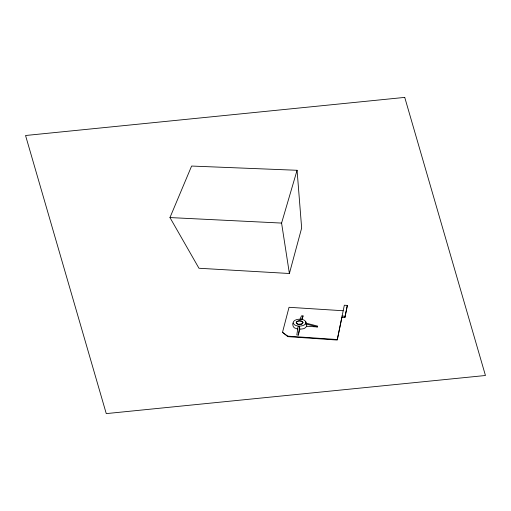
<?xml version="1.0" encoding="UTF-8"?>
<svg xmlns="http://www.w3.org/2000/svg" width="511" height="511" viewBox="0 0 511 511"><rect width="100%" height="100%" fill="white"/><g stroke="black" fill="none" stroke-linecap="round" stroke-linejoin="round"><path stroke-width="0.77" d="M341.846 317.337L344.325 305.22L347.346 305.412L344.893 317.535L341.846 317.337L337.292 339.547L287.738 336.142L282.5 332.342L289.028 307.296L343.117 310.745M344.893 317.535L347.346 305.412M298.367 335.095L299.58 326.721A4.656 2.644 -0.6 0 1 298.801 326.701A4.784 2.715 -0.6 0 1 298.034 326.612L296.834 334.986L298.367 335.095L299.772 328.912M341.891 317.337L337.241 340.045L287.853 336.647L282.5 332.342M306.843 326.248L317.446 326.957L317.631 326.12L306.172 323.163A5.314 3.015 -0.6 0 1 305.974 324.006L306.843 326.248L304.741 328.183A7.959 4.522 -0.6 0 1 303.221 328.784L299.797 329.237M302.193 319.452L303.055 315.919L301.547 315.824L299.97 319.171M289.392 273.5L301.65 228.04L297.076 170.284L191.612 166.049L169.965 217.565L198.964 268.256L289.392 273.5L281.58 223.077L297.076 170.284M301.49 319.311L303.055 315.919M300.423 324.274L300.985 324.14A3.462 1.967 -0.6 0 0 301.956 323.719L302.716 322.837L302.218 321.706A3.424 1.948 -0.6 0 0 301.235 321.183L300.008 320.953A3.034 1.725 -0.6 0 0 296.45 322.811L297.568 323.929A3.526 1.999 -0.6 0 0 298.635 324.255L300.423 324.274A3.149 1.788 -0.6 0 0 299.095 324.325M169.965 217.565L281.58 223.077M341.948 316.06L345.04 316.258M300.436 319.19L303.119 319.726A6.956 3.947 -0.6 0 1 304.262 320.25L305.572 321.362L306.357 323.214M297.683 329.046L294.828 328.049A7.608 4.318 -0.6 0 1 293.793 327.264C292.311 326.146 292.458 320.052 293.927 324.242C295.173 325.507 297.012 325.922 298.724 326.075C301.362 326.286 306.421 325.418 305.821 321.86M305.974 324.006L317.446 326.957M287.738 336.142L287.859 336.647M299.58 326.721L299.778 329.014M293.18 322.46A6.247 3.545 -0.6 0 1 300.417 319.266M303.042 322.665L302.186 323.814A3.813 2.165 -0.6 0 1 301.126 324.274L298.539 324.402A3.884 2.204 -0.6 0 1 297.364 324.044L296.176 322.811A3.341 1.897 -0.6 0 1 300.04 320.831L301.637 321.132A3.781 2.146 -0.6 0 1 302.467 321.604L303.042 322.665M404.738 97.397L25.55 135.504L106.262 413.603L485.45 375.496L404.738 97.397"/></g></svg>
